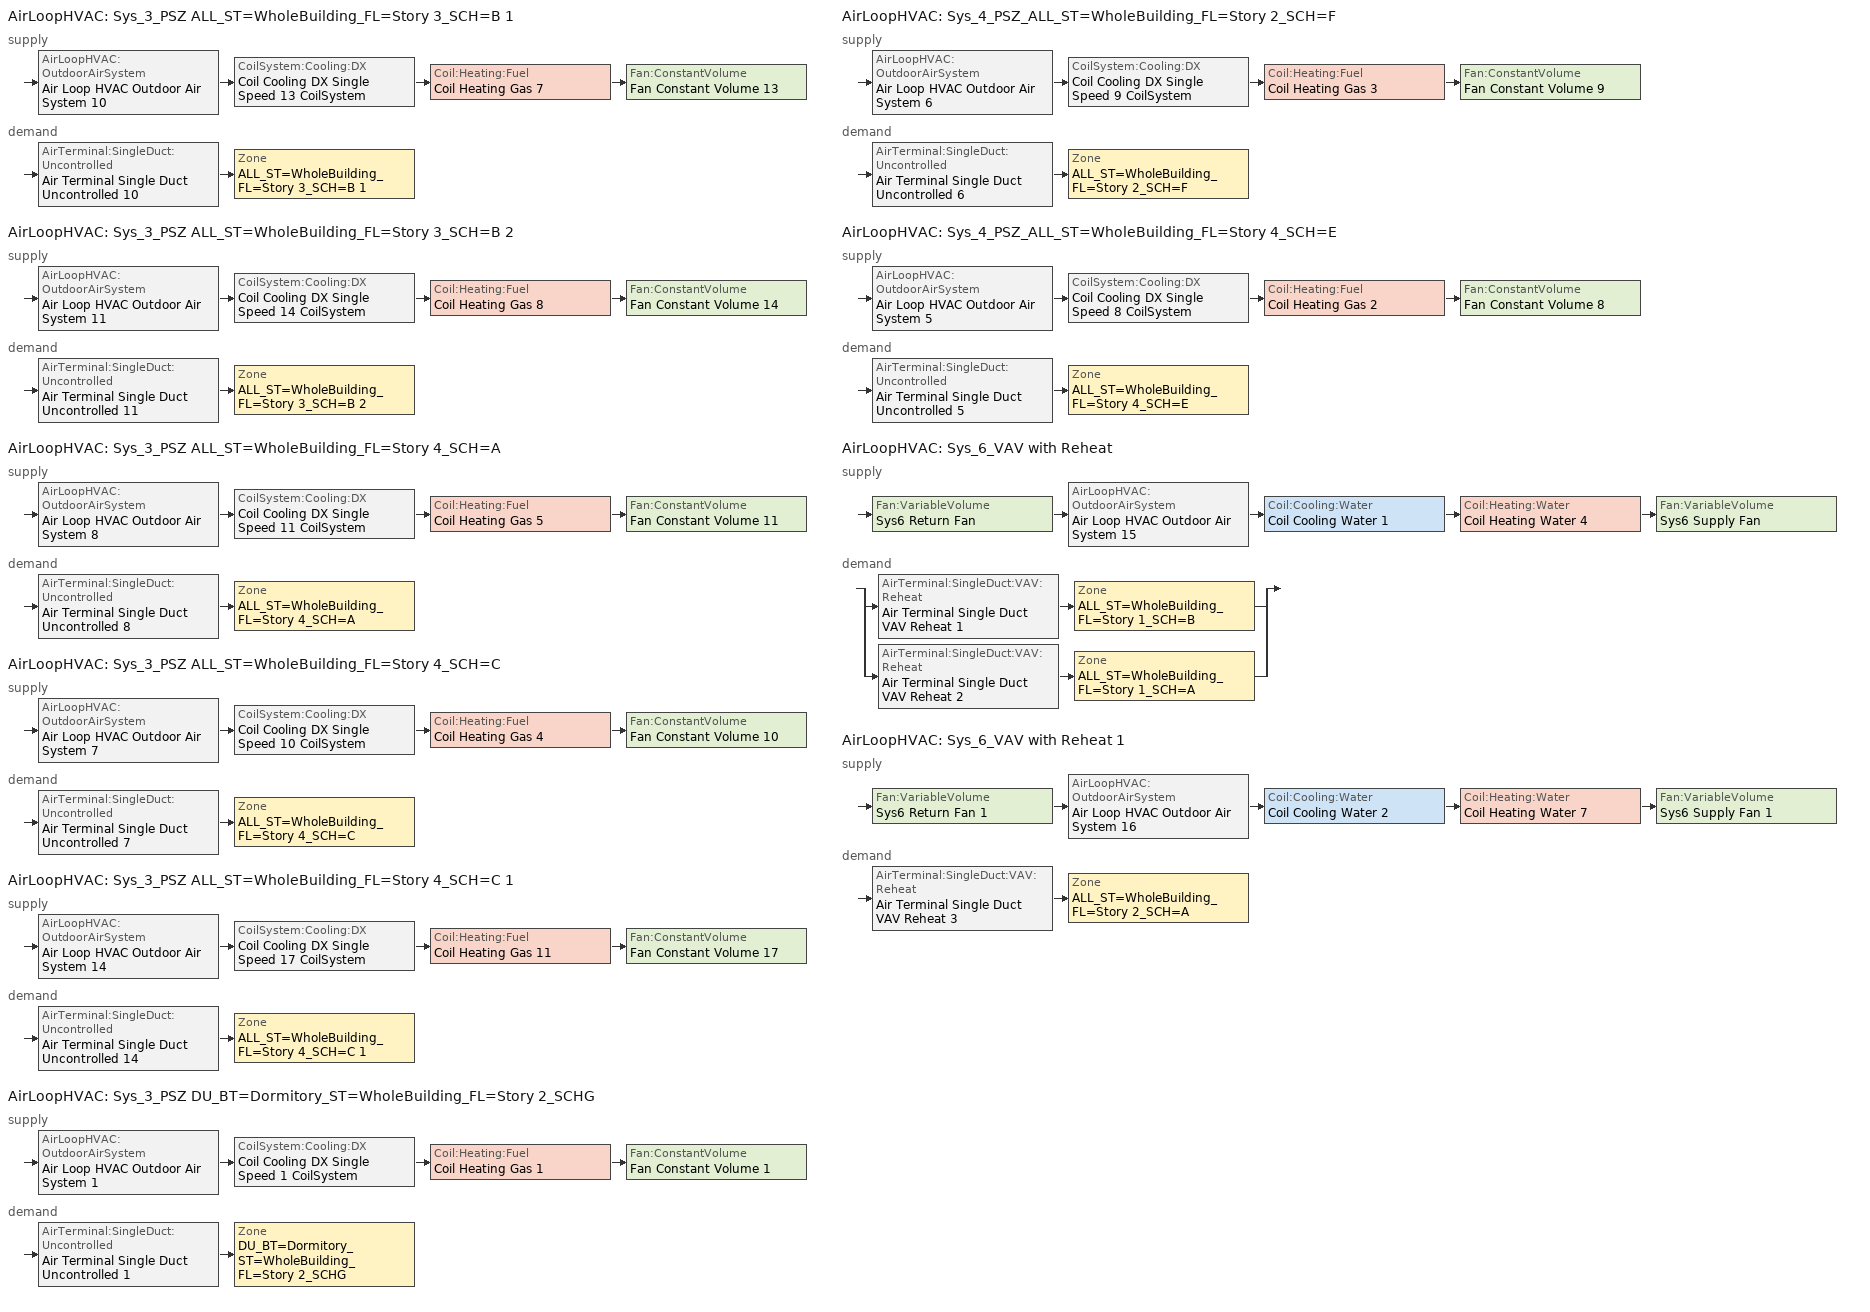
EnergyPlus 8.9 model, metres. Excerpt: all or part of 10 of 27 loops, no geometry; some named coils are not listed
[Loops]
AirLoopHVAC 'Sys_3_PSZ ALL_ST=WholeBuilding_FL=Story 3_SCH=B 1'
 supply: AirLoopHVAC:OutdoorAirSystem 'Air Loop HVAC Outdoor Air System 10' > CoilSystem:Cooling:DX 'Coil Cooling DX Single Speed 13 CoilSystem' > Coil:Heating:Fuel 'Coil Heating Gas 7' > Fan:ConstantVolume 'Fan Constant Volume 13'
 demand: AirTerminal:SingleDuct:Uncontrolled 'Air Terminal Single Duct Uncontrolled 10' > Zone 'ALL_ST=WholeBuilding_FL=Story 3_SCH=B 1'
AirLoopHVAC 'Sys_3_PSZ ALL_ST=WholeBuilding_FL=Story 3_SCH=B 2'
 supply: AirLoopHVAC:OutdoorAirSystem 'Air Loop HVAC Outdoor Air System 11' > CoilSystem:Cooling:DX 'Coil Cooling DX Single Speed 14 CoilSystem' > Coil:Heating:Fuel 'Coil Heating Gas 8' > Fan:ConstantVolume 'Fan Constant Volume 14'
 demand: AirTerminal:SingleDuct:Uncontrolled 'Air Terminal Single Duct Uncontrolled 11' > Zone 'ALL_ST=WholeBuilding_FL=Story 3_SCH=B 2'
AirLoopHVAC 'Sys_3_PSZ ALL_ST=WholeBuilding_FL=Story 4_SCH=A'
 supply: AirLoopHVAC:OutdoorAirSystem 'Air Loop HVAC Outdoor Air System 8' > CoilSystem:Cooling:DX 'Coil Cooling DX Single Speed 11 CoilSystem' > Coil:Heating:Fuel 'Coil Heating Gas 5' > Fan:ConstantVolume 'Fan Constant Volume 11'
 demand: AirTerminal:SingleDuct:Uncontrolled 'Air Terminal Single Duct Uncontrolled 8' > Zone 'ALL_ST=WholeBuilding_FL=Story 4_SCH=A'
AirLoopHVAC 'Sys_3_PSZ ALL_ST=WholeBuilding_FL=Story 4_SCH=C'
 supply: AirLoopHVAC:OutdoorAirSystem 'Air Loop HVAC Outdoor Air System 7' > CoilSystem:Cooling:DX 'Coil Cooling DX Single Speed 10 CoilSystem' > Coil:Heating:Fuel 'Coil Heating Gas 4' > Fan:ConstantVolume 'Fan Constant Volume 10'
 demand: AirTerminal:SingleDuct:Uncontrolled 'Air Terminal Single Duct Uncontrolled 7' > Zone 'ALL_ST=WholeBuilding_FL=Story 4_SCH=C'
AirLoopHVAC 'Sys_3_PSZ ALL_ST=WholeBuilding_FL=Story 4_SCH=C 1'
 supply: AirLoopHVAC:OutdoorAirSystem 'Air Loop HVAC Outdoor Air System 14' > CoilSystem:Cooling:DX 'Coil Cooling DX Single Speed 17 CoilSystem' > Coil:Heating:Fuel 'Coil Heating Gas 11' > Fan:ConstantVolume 'Fan Constant Volume 17'
 demand: AirTerminal:SingleDuct:Uncontrolled 'Air Terminal Single Duct Uncontrolled 14' > Zone 'ALL_ST=WholeBuilding_FL=Story 4_SCH=C 1'
AirLoopHVAC 'Sys_3_PSZ DU_BT=Dormitory_ST=WholeBuilding_FL=Story 2_SCHG'
 supply: AirLoopHVAC:OutdoorAirSystem 'Air Loop HVAC Outdoor Air System 1' > CoilSystem:Cooling:DX 'Coil Cooling DX Single Speed 1 CoilSystem' > Coil:Heating:Fuel 'Coil Heating Gas 1' > Fan:ConstantVolume 'Fan Constant Volume 1'
 demand: AirTerminal:SingleDuct:Uncontrolled 'Air Terminal Single Duct Uncontrolled 1' > Zone 'DU_BT=Dormitory_ST=WholeBuilding_FL=Story 2_SCHG'
AirLoopHVAC 'Sys_4_PSZ_ALL_ST=WholeBuilding_FL=Story 2_SCH=F'
 supply: AirLoopHVAC:OutdoorAirSystem 'Air Loop HVAC Outdoor Air System 6' > CoilSystem:Cooling:DX 'Coil Cooling DX Single Speed 9 CoilSystem' > Coil:Heating:Fuel 'Coil Heating Gas 3' > Fan:ConstantVolume 'Fan Constant Volume 9'
 demand: AirTerminal:SingleDuct:Uncontrolled 'Air Terminal Single Duct Uncontrolled 6' > Zone 'ALL_ST=WholeBuilding_FL=Story 2_SCH=F'
AirLoopHVAC 'Sys_4_PSZ_ALL_ST=WholeBuilding_FL=Story 4_SCH=E'
 supply: AirLoopHVAC:OutdoorAirSystem 'Air Loop HVAC Outdoor Air System 5' > CoilSystem:Cooling:DX 'Coil Cooling DX Single Speed 8 CoilSystem' > Coil:Heating:Fuel 'Coil Heating Gas 2' > Fan:ConstantVolume 'Fan Constant Volume 8'
 demand: AirTerminal:SingleDuct:Uncontrolled 'Air Terminal Single Duct Uncontrolled 5' > Zone 'ALL_ST=WholeBuilding_FL=Story 4_SCH=E'
AirLoopHVAC 'Sys_6_VAV with Reheat'
 supply: Fan:VariableVolume 'Sys6 Return Fan' > AirLoopHVAC:OutdoorAirSystem 'Air Loop HVAC Outdoor Air System 15' > Coil:Cooling:Water 'Coil Cooling Water 1' > Coil:Heating:Water 'Coil Heating Water 4' > Fan:VariableVolume 'Sys6 Supply Fan'
 demand: split
  | AirTerminal:SingleDuct:VAV:Reheat 'Air Terminal Single Duct VAV Reheat 1' > Zone 'ALL_ST=WholeBuilding_FL=Story 1_SCH=B'
  | AirTerminal:SingleDuct:VAV:Reheat 'Air Terminal Single Duct VAV Reheat 2' > Zone 'ALL_ST=WholeBuilding_FL=Story 1_SCH=A'
AirLoopHVAC 'Sys_6_VAV with Reheat 1'
 supply: Fan:VariableVolume 'Sys6 Return Fan 1' > AirLoopHVAC:OutdoorAirSystem 'Air Loop HVAC Outdoor Air System 16' > Coil:Cooling:Water 'Coil Cooling Water 2' > Coil:Heating:Water 'Coil Heating Water 7' > Fan:VariableVolume 'Sys6 Supply Fan 1'
 demand: AirTerminal:SingleDuct:VAV:Reheat 'Air Terminal Single Duct VAV Reheat 3' > Zone 'ALL_ST=WholeBuilding_FL=Story 2_SCH=A'
[ZoneControl:Thermostat] Control Object Type 1=ThermostatSetpoint:DualSetpoint
Name | Zone or ZoneList | Control Type Schedule | Control Name 1
ALL_ST=WholeBuilding_FL=Story 1_SCH=A Thermostat | ALL_ST=WholeBuilding_FL=Story 1_SCH=A | ALL_ST=WholeBuilding_FL=Story 1_SCH=A Thermostat Schedule | Health-care clinic WholeBuilding Thermostat 3
ALL_ST=WholeBuilding_FL=Story 1_SCH=B Thermostat | ALL_ST=WholeBuilding_FL=Story 1_SCH=B | ALL_ST=WholeBuilding_FL=Story 1_SCH=B Thermostat Schedule | Exercise centre WholeBuilding Thermostat 3
ALL_ST=WholeBuilding_FL=Story 2_SCH=A Thermostat | ALL_ST=WholeBuilding_FL=Story 2_SCH=A | ALL_ST=WholeBuilding_FL=Story 2_SCH=A Thermostat Schedule | Office WholeBuilding Thermostat 3
ALL_ST=WholeBuilding_FL=Story 2_SCH=F Thermostat | ALL_ST=WholeBuilding_FL=Story 2_SCH=F | ALL_ST=WholeBuilding_FL=Story 2_SCH=F Thermostat Schedule | Fire station WholeBuilding Thermostat 3
ALL_ST=WholeBuilding_FL=Story 3_SCH=B 1 Thermostat | ALL_ST=WholeBuilding_FL=Story 3_SCH=B 1 | ALL_ST=WholeBuilding_FL=Story 3_SCH=B 1 Thermostat Schedule | Dining - cafeteria WholeBuilding Thermostat 3
ALL_ST=WholeBuilding_FL=Story 3_SCH=B 2 Thermostat | ALL_ST=WholeBuilding_FL=Story 3_SCH=B 2 | ALL_ST=WholeBuilding_FL=Story 3_SCH=B 2 Thermostat Schedule | Dining - family WholeBuilding Thermostat 3
ALL_ST=WholeBuilding_FL=Story 4_SCH=A Thermostat | ALL_ST=WholeBuilding_FL=Story 4_SCH=A | ALL_ST=WholeBuilding_FL=Story 4_SCH=A Thermostat Schedule | Courthouse WholeBuilding Thermostat 3
ALL_ST=WholeBuilding_FL=Story 4_SCH=C Thermostat | ALL_ST=WholeBuilding_FL=Story 4_SCH=C | ALL_ST=WholeBuilding_FL=Story 4_SCH=C Thermostat Schedule | Convention centre WholeBuilding Thermostat 3
ALL_ST=WholeBuilding_FL=Story 4_SCH=C 1 Thermostat | ALL_ST=WholeBuilding_FL=Story 4_SCH=C 1 | ALL_ST=WholeBuilding_FL=Story 4_SCH=C 1 Thermostat Schedule | Motion picture theatre WholeBuilding Thermostat 3
ALL_ST=WholeBuilding_FL=Story 4_SCH=E Thermostat | ALL_ST=WholeBuilding_FL=Story 4_SCH=E | ALL_ST=WholeBuilding_FL=Story 4_SCH=E Thermostat Schedule | Automotive facility WholeBuilding Thermostat 3
DU_BT=Dormitory_ST=WholeBuilding_FL=Story 2_SCHG Thermostat | DU_BT=Dormitory_ST=WholeBuilding_FL=Story 2_SCHG | DU_BT=Dormitory_ST=WholeBuilding_FL=Story 2_SCHG Thermostat Schedule | Dormitory WholeBuilding Thermostat 3
[ThermostatSetpoint:DualSetpoint]
Name | Heating Setpoint Temperature Schedule | Cooling Setpoint Temperature Schedule
Health-care clinic WholeBuilding Thermostat 3; Office WholeBuilding Thermostat 3; Courthouse WholeBuilding Thermostat 3 | NECB-A-Thermostat Setpoint-Heating | NECB-A-Thermostat Setpoint-Cooling
Exercise centre WholeBuilding Thermostat 3; Dining - cafeteria WholeBuilding Thermostat 3; Dining - family WholeBuilding Thermostat 3 | NECB-B-Thermostat Setpoint-Heating | NECB-B-Thermostat Setpoint-Cooling
Fire station WholeBuilding Thermostat 3 | NECB-F-Thermostat Setpoint-Heating | NECB-F-Thermostat Setpoint-Cooling
Convention centre WholeBuilding Thermostat 3; Motion picture theatre WholeBuilding Thermostat 3 | NECB-C-Thermostat Setpoint-Heating | NECB-C-Thermostat Setpoint-Cooling
Automotive facility WholeBuilding Thermostat 3 | NECB-E-Thermostat Setpoint-Heating | NECB-E-Thermostat Setpoint-Cooling
Dormitory WholeBuilding Thermostat 3 | NECB-G-Thermostat Setpoint-Heating | NECB-G-Thermostat Setpoint-Cooling
[AirTerminal:SingleDuct:VAV:Reheat] Availability Schedule=Always On Discrete; Maximum Air Flow Rate {m3/s}=Autosize; Zone Minimum Air Flow Input Method=Constant; Constant Minimum Air Flow Fraction=0.3; Maximum Hot Water or Steam Flow Rate {m3/s}=Autosize; Minimum Hot Water or Steam Flow Rate {m3/s}=0; Convergence Tolerance=0.001; Damper Heating Action=Normal; Maximum Flow per Zone Floor Area During Reheat {m3/s-m2}=Autocalculate; Maximum Flow Fraction During Reheat=Autocalculate; Maximum Reheat Air Temperature {C}=43
Name | Fixed Minimum Air Flow Rate {m3/s} | Reheat Coil
Air Terminal Single Duct VAV Reheat 2 | 3.75 | Coil Heating Water 6
Air Terminal Single Duct VAV Reheat 1 | 3.75 | Coil Heating Water 5
Air Terminal Single Duct VAV Reheat 3 | 5 | Coil Heating Water 8
[Coil:Heating:Water] Availability Schedule=Always On Discrete; U-Factor Times Area Value {W/K}=Autosize; Maximum Water Flow Rate {m3/s}=Autosize; Performance Input Method=UFactorTimesAreaAndDesignWaterFlowRate; Rated Capacity {W}=Autosize; Rated Inlet Water Temperature {C}=82.2; Rated Inlet Air Temperature {C}=16.6; Rated Outlet Water Temperature {C}=71.1; Rated Outlet Air Temperature {C}=32.2; Rated Ratio for Air and Water Convection=0.5
Coil Heating Water 4; Coil Heating Water 7
[Zone equipment]
ALL_ST=WholeBuilding_FL=Story 1_SCH=A: Air Terminal Single Duct VAV Reheat 2, Zone HVAC Baseboard Convective Water 16
ALL_ST=WholeBuilding_FL=Story 1_SCH=B: Air Terminal Single Duct VAV Reheat 1, Zone HVAC Baseboard Convective Water 15
ALL_ST=WholeBuilding_FL=Story 2_SCH=A: Air Terminal Single Duct VAV Reheat 3, Zone HVAC Baseboard Convective Water 17
ALL_ST=WholeBuilding_FL=Story 2_SCH=F: Air Terminal Single Duct Uncontrolled 6, Zone HVAC Baseboard Convective Water 6
ALL_ST=WholeBuilding_FL=Story 3_SCH=B 1: Air Terminal Single Duct Uncontrolled 10, Zone HVAC Baseboard Convective Water 10
ALL_ST=WholeBuilding_FL=Story 3_SCH=B 2: Air Terminal Single Duct Uncontrolled 11, Zone HVAC Baseboard Convective Water 11
ALL_ST=WholeBuilding_FL=Story 4_SCH=A: Air Terminal Single Duct Uncontrolled 8, Zone HVAC Baseboard Convective Water 8
ALL_ST=WholeBuilding_FL=Story 4_SCH=C: Air Terminal Single Duct Uncontrolled 7, Zone HVAC Baseboard Convective Water 7
ALL_ST=WholeBuilding_FL=Story 4_SCH=C 1: Air Terminal Single Duct Uncontrolled 14, Zone HVAC Baseboard Convective Water 14
ALL_ST=WholeBuilding_FL=Story 4_SCH=E: Air Terminal Single Duct Uncontrolled 5, Zone HVAC Baseboard Convective Water 5
DU_BT=Dormitory_ST=WholeBuilding_FL=Story 2_SCHG: Air Terminal Single Duct Uncontrolled 1, Zone HVAC Baseboard Convective Water 1
[Sizing:Zone] Zone Cooling Design Supply Air Temperature Input Method=SupplyAirTemperature; Zone Cooling Design Supply Air Temperature {C}=13; Zone Cooling Design Supply Air Temperature Difference {deltaC}=11.11; Zone Heating Design Supply Air Temperature Input Method=SupplyAirTemperature; Zone Heating Design Supply Air Temperature {C}=43; Zone Heating Design Supply Air Temperature Difference {deltaC}=11.11; Zone Cooling Design Supply Air Humidity Ratio {kgWater/kgDryAir}=0.0085; Zone Heating Design Supply Air Humidity Ratio {kgWater/kgDryAir}=0.008; Zone Heating Sizing Factor=1.3; Zone Cooling Sizing Factor=1.1; Cooling Design Air Flow Method=DesignDay; Cooling Design Air Flow Rate {m3/s}=0; Cooling Minimum Air Flow per Zone Floor Area {m3/s-m2}=0.000762; Cooling Minimum Air Flow {m3/s}=0; Cooling Minimum Air Flow Fraction=0; Heating Design Air Flow Method=DesignDay; Heating Design Air Flow Rate {m3/s}=0; Heating Maximum Air Flow per Zone Floor Area {m3/s-m2}=0.002032; Heating Maximum Air Flow {m3/s}=0.141576; Heating Maximum Air Flow Fraction=0.3; Account for Dedicated Outdoor Air System=No
Name | Design Specification Outdoor Air Object | Design Specification Zone Air Distribution Object
ALL_ST=WholeBuilding_FL=Story 1_SCH=A | Health-care clinic WholeBuilding Ventilation | ALL_ST=WholeBuilding_FL=Story 1_SCH=A Design Spec Zone Air Dist
ALL_ST=WholeBuilding_FL=Story 1_SCH=B | Exercise centre WholeBuilding Ventilation | ALL_ST=WholeBuilding_FL=Story 1_SCH=B Design Spec Zone Air Dist
ALL_ST=WholeBuilding_FL=Story 2_SCH=A | Office WholeBuilding Ventilation | ALL_ST=WholeBuilding_FL=Story 2_SCH=A Design Spec Zone Air Dist
ALL_ST=WholeBuilding_FL=Story 2_SCH=F | Fire station WholeBuilding Ventilation | ALL_ST=WholeBuilding_FL=Story 2_SCH=F Design Spec Zone Air Dist
ALL_ST=WholeBuilding_FL=Story 3_SCH=B 1 | Dining - cafeteria WholeBuilding Ventilation | ALL_ST=WholeBuilding_FL=Story 3_SCH=B 1 Design Spec Zone Air Dist
ALL_ST=WholeBuilding_FL=Story 3_SCH=B 2 | Dining - family WholeBuilding Ventilation | ALL_ST=WholeBuilding_FL=Story 3_SCH=B 2 Design Spec Zone Air Dist
ALL_ST=WholeBuilding_FL=Story 4_SCH=A | Courthouse WholeBuilding Ventilation | ALL_ST=WholeBuilding_FL=Story 4_SCH=A Design Spec Zone Air Dist
ALL_ST=WholeBuilding_FL=Story 4_SCH=C | Convention centre WholeBuilding Ventilation | ALL_ST=WholeBuilding_FL=Story 4_SCH=C Design Spec Zone Air Dist
ALL_ST=WholeBuilding_FL=Story 4_SCH=C 1 | Motion picture theatre WholeBuilding Ventilation | ALL_ST=WholeBuilding_FL=Story 4_SCH=C 1 Design Spec Zone Air Dist
ALL_ST=WholeBuilding_FL=Story 4_SCH=E | Automotive facility WholeBuilding Ventilation | ALL_ST=WholeBuilding_FL=Story 4_SCH=E Design Spec Zone Air Dist
DU_BT=Dormitory_ST=WholeBuilding_FL=Story 2_SCHG | Dormitory WholeBuilding Ventilation | DU_BT=Dormitory_ST=WholeBuilding_FL=Story 2_SCHG Design Spec Zone Air Dist
[DesignSpecification:ZoneAirDistribution] Zone Air Distribution Effectiveness in Cooling Mode=1; Zone Air Distribution Effectiveness in Heating Mode=1
ALL_ST=WholeBuilding_FL=Story 1_SCH=A Design Spec Zone Air Dist; ALL_ST=WholeBuilding_FL=Story 1_SCH=B Design Spec Zone Air Dist; ALL_ST=WholeBuilding_FL=Story 2_SCH=A Design Spec Zone Air Dist; ALL_ST=WholeBuilding_FL=Story 2_SCH=F Design Spec Zone Air Dist; ALL_ST=WholeBuilding_FL=Story 3_SCH=B 1 Design Spec Zone Air Dist; ALL_ST=WholeBuilding_FL=Story 3_SCH=B 2 Design Spec Zone Air Dist; ALL_ST=WholeBuilding_FL=Story 4_SCH=A Design Spec Zone Air Dist; ALL_ST=WholeBuilding_FL=Story 4_SCH=C Design Spec Zone Air Dist; ALL_ST=WholeBuilding_FL=Story 4_SCH=C 1 Design Spec Zone Air Dist; ALL_ST=WholeBuilding_FL=Story 4_SCH=E Design Spec Zone Air Dist; DU_BT=Dormitory_ST=WholeBuilding_FL=Story 2_SCHG Design Spec Zone Air Dist
[Controller:MechanicalVentilation] Availability Schedule=Always On Discrete; Demand Controlled Ventilation=No; System Outdoor Air Method=ZoneSum
Name | Zone Name 1 | Design Specification Outdoor Air Object Name 1 | Design Specification Zone Air Distribution Object Name 1 | Zone Name 2 | Design Specification Outdoor Air Object Name 2 | Design Specification Zone Air Distribution Object Name 2
Controller Mechanical Ventilation 15 | ALL_ST=WholeBuilding_FL=Story 1_SCH=A | Health-care clinic WholeBuilding Ventilation | ALL_ST=WholeBuilding_FL=Story 1_SCH=A Design Spec Zone Air Dist | ALL_ST=WholeBuilding_FL=Story 1_SCH=B | Exercise centre WholeBuilding Ventilation | ALL_ST=WholeBuilding_FL=Story 1_SCH=B Design Spec Zone Air Dist
Controller Mechanical Ventilation 16 | ALL_ST=WholeBuilding_FL=Story 2_SCH=A | Office WholeBuilding Ventilation | ALL_ST=WholeBuilding_FL=Story 2_SCH=A Design Spec Zone Air Dist
Controller Mechanical Ventilation 6 | ALL_ST=WholeBuilding_FL=Story 2_SCH=F | Fire station WholeBuilding Ventilation | ALL_ST=WholeBuilding_FL=Story 2_SCH=F Design Spec Zone Air Dist
Controller Mechanical Ventilation 10 | ALL_ST=WholeBuilding_FL=Story 3_SCH=B 1 | Dining - cafeteria WholeBuilding Ventilation | ALL_ST=WholeBuilding_FL=Story 3_SCH=B 1 Design Spec Zone Air Dist
Controller Mechanical Ventilation 11 | ALL_ST=WholeBuilding_FL=Story 3_SCH=B 2 | Dining - family WholeBuilding Ventilation | ALL_ST=WholeBuilding_FL=Story 3_SCH=B 2 Design Spec Zone Air Dist
Controller Mechanical Ventilation 8 | ALL_ST=WholeBuilding_FL=Story 4_SCH=A | Courthouse WholeBuilding Ventilation | ALL_ST=WholeBuilding_FL=Story 4_SCH=A Design Spec Zone Air Dist
Controller Mechanical Ventilation 7 | ALL_ST=WholeBuilding_FL=Story 4_SCH=C | Convention centre WholeBuilding Ventilation | ALL_ST=WholeBuilding_FL=Story 4_SCH=C Design Spec Zone Air Dist
Controller Mechanical Ventilation 14 | ALL_ST=WholeBuilding_FL=Story 4_SCH=C 1 | Motion picture theatre WholeBuilding Ventilation | ALL_ST=WholeBuilding_FL=Story 4_SCH=C 1 Design Spec Zone Air Dist
Controller Mechanical Ventilation 5 | ALL_ST=WholeBuilding_FL=Story 4_SCH=E | Automotive facility WholeBuilding Ventilation | ALL_ST=WholeBuilding_FL=Story 4_SCH=E Design Spec Zone Air Dist
Controller Mechanical Ventilation 1 | DU_BT=Dormitory_ST=WholeBuilding_FL=Story 2_SCHG | Dormitory WholeBuilding Ventilation | DU_BT=Dormitory_ST=WholeBuilding_FL=Story 2_SCHG Design Spec Zone Air Dist
[DesignSpecification:OutdoorAir] Outdoor Air Method=Sum; Outdoor Air Flow per Person {m3/s-person}=0; Outdoor Air Flow per Zone {m3/s}=0; Outdoor Air Flow Air Changes per Hour {1/hr}=0
Name | Outdoor Air Flow per Zone Floor Area {m3/s-m2}
Health-care clinic WholeBuilding Ventilation | 0.002286
Exercise centre WholeBuilding Ventilation | 0.00124968
Office WholeBuilding Ventilation | 0.00040132
Fire station WholeBuilding Ventilation | 0.00075184
Dining - cafeteria WholeBuilding Ventilation; Dining - family WholeBuilding Ventilation | 0.00127
Courthouse WholeBuilding Ventilation | 0.00046228
Convention centre WholeBuilding Ventilation | 0.00074676
Motion picture theatre WholeBuilding Ventilation | 0.00059944
Automotive facility WholeBuilding Ventilation | 0.00114808
Dormitory WholeBuilding Ventilation | 0.000381
[AirTerminal:SingleDuct:Uncontrolled] Availability Schedule=Always On Discrete; Maximum Air Flow Rate {m3/s}=AutoSize
Air Terminal Single Duct Uncontrolled 6; Air Terminal Single Duct Uncontrolled 10; Air Terminal Single Duct Uncontrolled 11; Air Terminal Single Duct Uncontrolled 8; Air Terminal Single Duct Uncontrolled 7; Air Terminal Single Duct Uncontrolled 14; Air Terminal Single Duct Uncontrolled 5; Air Terminal Single Duct Uncontrolled 1
[Fan:ConstantVolume] Availability Schedule=Always On Discrete; Fan Total Efficiency=0.7; Pressure Rise {Pa}=250; Maximum Flow Rate {m3/s}=AutoSize; Motor Efficiency=0.9; Motor In Airstream Fraction=1
Fan Constant Volume 13; Fan Constant Volume 14; Fan Constant Volume 11; Fan Constant Volume 10; Fan Constant Volume 17; Fan Constant Volume 1; Fan Constant Volume 9; Fan Constant Volume 8
[Coil:Cooling:Water] Availability Schedule=Always On Discrete; Design Water Flow Rate {m3/s}=Autosize; Design Air Flow Rate {m3/s}=Autosize; Design Inlet Water Temperature {C}=Autosize; Design Inlet Air Temperature {C}=Autosize; Design Outlet Air Temperature {C}=Autosize; Design Inlet Air Humidity Ratio {kgWater/kgDryAir}=Autosize; Design Outlet Air Humidity Ratio {kgWater/kgDryAir}=Autosize; Type of Analysis=SimpleAnalysis; Heat Exchanger Configuration=CrossFlow
Coil Cooling Water 1; Coil Cooling Water 2
[Coil:Cooling:DX:SingleSpeed] Availability Schedule=Always On Discrete; Gross Rated Total Cooling Capacity {W}=Autosize; Gross Rated Sensible Heat Ratio=Autosize; Gross Rated Cooling COP {W/W}=3; Rated Air Flow Rate {m3/s}=Autosize; Rated Evaporator Fan Power Per Volume Flow Rate {W/(m3/s)}=773.3; Condenser Type=AirCooled; Evaporative Condenser Effectiveness=0; Evaporative Condenser Air Flow Rate {m3/s}=Autosize; Evaporative Condenser Pump Rated Power Consumption {W}=Autosize; Crankcase Heater Capacity {W}=0; Maximum Outdoor Dry-Bulb Temperature for Crankcase Heater Operation {C}=0; Basin Heater Capacity {W/K}=0; Basin Heater Setpoint Temperature {C}=10
Name | Total Cooling Capacity Function of Temperature Curve | Total Cooling Capacity Function of Flow Fraction Curve | Energy Input Ratio Function of Temperature Curve | Energy Input Ratio Function of Flow Fraction Curve | Part Load Fraction Correlation Curve
Coil Cooling DX Single Speed 13 | Curve Biquadratic 25 | Curve Quadratic 29 | Curve Biquadratic 26 | Curve Quadratic 30 | Curve Quadratic 31
Coil Cooling DX Single Speed 14 | Curve Biquadratic 27 | Curve Quadratic 32 | Curve Biquadratic 28 | Curve Quadratic 33 | Curve Quadratic 34
Coil Cooling DX Single Speed 11 | Curve Biquadratic 21 | Curve Quadratic 23 | Curve Biquadratic 22 | Curve Quadratic 24 | Curve Quadratic 25
Coil Cooling DX Single Speed 10 | Curve Biquadratic 19 | Curve Quadratic 20 | Curve Biquadratic 20 | Curve Quadratic 21 | Curve Quadratic 22
Coil Cooling DX Single Speed 17 | Curve Biquadratic 33 | Curve Quadratic 41 | Curve Biquadratic 34 | Curve Quadratic 42 | Curve Quadratic 43
Coil Cooling DX Single Speed 1 | Curve Biquadratic 1 | Curve Quadratic 1 | Curve Biquadratic 2 | Curve Quadratic 2 | Curve Quadratic 3
Coil Cooling DX Single Speed 9 | Curve Biquadratic 17 | Curve Quadratic 18 | Curve Biquadratic 18 | Curve Quadratic 19 | Curve Cubic 8
Coil Cooling DX Single Speed 8 | Curve Biquadratic 15 | Curve Quadratic 16 | Curve Biquadratic 16 | Curve Quadratic 17 | Curve Cubic 7
[AirLoopHVAC] Design Supply Air Flow Rate {m3/s}=AutoSize
Sys_3_PSZ ALL_ST=WholeBuilding_FL=Story 3_SCH=B 1; Sys_3_PSZ ALL_ST=WholeBuilding_FL=Story 3_SCH=B 2; Sys_3_PSZ ALL_ST=WholeBuilding_FL=Story 4_SCH=A; Sys_3_PSZ ALL_ST=WholeBuilding_FL=Story 4_SCH=C; Sys_3_PSZ ALL_ST=WholeBuilding_FL=Story 4_SCH=C 1; Sys_3_PSZ DU_BT=Dormitory_ST=WholeBuilding_FL=Story 2_SCHG; Sys_4_PSZ_ALL_ST=WholeBuilding_FL=Story 2_SCH=F; Sys_4_PSZ_ALL_ST=WholeBuilding_FL=Story 4_SCH=E; Sys_6_VAV with Reheat; Sys_6_VAV with Reheat 1
[Sizing:System] Type of Load to Size On=Sensible; Design Outdoor Air Flow Rate {m3/s}=Autosize; Preheat Design Temperature {C}=7; Preheat Design Humidity Ratio {kgWater/kgDryAir}=0.008; Precool Design Humidity Ratio {kgWater/kgDryAir}=0.008; Central Cooling Design Supply Air Temperature {C}=13; Type of Zone Sum to Use=NonCoincident; 100% Outdoor Air in Cooling=No; 100% Outdoor Air in Heating=No; Central Cooling Design Supply Air Humidity Ratio {kgWater/kgDryAir}=0.0085; Central Heating Design Supply Air Humidity Ratio {kgWater/kgDryAir}=0.008; Cooling Supply Air Flow Rate Method=DesignDay; Cooling Supply Air Flow Rate {m3/s}=0; Cooling Supply Air Flow Rate Per Floor Area {m3/s-m2}=0.00996765; Cooling Fraction of Autosized Cooling Supply Air Flow Rate=1; Cooling Supply Air Flow Rate Per Unit Cooling Capacity {m3/s-W}=3.94755e-05; Heating Supply Air Flow Rate Method=DesignDay; Heating Supply Air Flow Rate {m3/s}=0; Heating Supply Air Flow Rate Per Floor Area {m3/s-m2}=0.00996765; Heating Fraction of Autosized Heating Supply Air Flow Rate=1; Heating Fraction of Autosized Cooling Supply Air Flow Rate=1; Heating Supply Air Flow Rate Per Unit Heating Capacity {m3/s-W}=3.15882e-05; System Outdoor Air Method=ZoneSum; Zone Maximum Outdoor Air Fraction=1; Cooling Design Capacity Method=CoolingDesignCapacity; Cooling Design Capacity {W}=Autosize; Cooling Design Capacity Per Floor Area {W/m2}=234.7; Fraction of Autosized Cooling Design Capacity=1; Heating Design Capacity Method=HeatingDesignCapacity; Heating Design Capacity {W}=Autosize; Heating Design Capacity Per Floor Area {W/m2}=157; Fraction of Autosized Heating Design Capacity=1; Central Cooling Capacity Control Method=OnOff
Name | Central Heating Maximum System Air Flow Ratio | Precool Design Temperature {C} | Central Heating Design Supply Air Temperature {C}
Sys_3_PSZ ALL_ST=WholeBuilding_FL=Story 3_SCH=B 1; Sys_3_PSZ ALL_ST=WholeBuilding_FL=Story 3_SCH=B 2; Sys_3_PSZ ALL_ST=WholeBuilding_FL=Story 4_SCH=A; Sys_3_PSZ ALL_ST=WholeBuilding_FL=Story 4_SCH=C; Sys_3_PSZ ALL_ST=WholeBuilding_FL=Story 4_SCH=C 1; Sys_3_PSZ DU_BT=Dormitory_ST=WholeBuilding_FL=Story 2_SCHG; Sys_4_PSZ_ALL_ST=WholeBuilding_FL=Story 2_SCH=F; Sys_4_PSZ_ALL_ST=WholeBuilding_FL=Story 4_SCH=E | 1 | 13 | 43
Sys_6_VAV with Reheat; Sys_6_VAV with Reheat 1 | 0.3 | 12.8 | 13.1
[Controller:WaterCoil] Control Variable=Temperature; Actuator Variable=Flow; Controller Convergence Tolerance {deltaC}=Autosize; Maximum Actuated Flow {m3/s}=Autosize; Minimum Actuated Flow {m3/s}=0
Name | Action
Controller Water Coil 5; Controller Water Coil 9 | Reverse
Controller Water Coil 4; Controller Water Coil 8 | Normal
[Controller:OutdoorAir] Minimum Outdoor Air Flow Rate {m3/s}=Autosize; Maximum Outdoor Air Flow Rate {m3/s}=Autosize; Economizer Control Type=NoEconomizer; Economizer Control Action Type=ModulateFlow; Economizer Maximum Limit Dry-Bulb Temperature {C}=28; Economizer Maximum Limit Enthalpy {J/kg}=64000; Economizer Minimum Limit Dry-Bulb Temperature {C}=-100; Lockout Type=NoLockout; Minimum Limit Type=FixedMinimum; High Humidity Control=No; Control High Indoor Humidity Based on Outdoor Humidity Ratio=Yes; Heat Recovery Bypass Control Type=BypassWhenWithinEconomizerLimits
Name | Mechanical Ventilation Controller
Controller Outdoor Air 10 | Controller Mechanical Ventilation 10
Controller Outdoor Air 11 | Controller Mechanical Ventilation 11
Controller Outdoor Air 8 | Controller Mechanical Ventilation 8
Controller Outdoor Air 7 | Controller Mechanical Ventilation 7
Controller Outdoor Air 14 | Controller Mechanical Ventilation 14
Controller Outdoor Air 1 | Controller Mechanical Ventilation 1
Controller Outdoor Air 6 | Controller Mechanical Ventilation 6
Controller Outdoor Air 5 | Controller Mechanical Ventilation 5
Controller Outdoor Air 15 | Controller Mechanical Ventilation 15
Controller Outdoor Air 16 | Controller Mechanical Ventilation 16
[SetpointManager:MixedAir] Control Variable=Temperature
Node 171 OS Default SPM; Node 170 OS Default SPM; Node 169 OS Default SPM; Node 184 OS Default SPM; Node 183 OS Default SPM; Node 182 OS Default SPM; Node 145 OS Default SPM; Node 144 OS Default SPM; Node 143 OS Default SPM; Node 132 OS Default SPM; Node 131 OS Default SPM; Node 130 OS Default SPM; Node 223 OS Default SPM; Node 222 OS Default SPM; Node 221 OS Default SPM; Node 35 OS Default SPM; Node 33 OS Default SPM; Node 32 OS Default SPM; Node 119 OS Default SPM; Node 118 OS Default SPM; Node 117 OS Default SPM; Node 106 OS Default SPM; Node 105 OS Default SPM; Node 104 OS Default SPM; Node 267 OS Default SPM; Node 266 OS Default SPM; Node 265 OS Default SPM; Node 264 OS Default SPM; Node 295 OS Default SPM; Node 294 OS Default SPM; Node 293 OS Default SPM; Node 292 OS Default SPM
[CoilSystem:Cooling:DX] Availability Schedule=Always On Discrete
Name | Cooling Coil
Coil Cooling DX Single Speed 13 CoilSystem | Coil Cooling DX Single Speed 13
Coil Cooling DX Single Speed 14 CoilSystem | Coil Cooling DX Single Speed 14
Coil Cooling DX Single Speed 11 CoilSystem | Coil Cooling DX Single Speed 11
Coil Cooling DX Single Speed 10 CoilSystem | Coil Cooling DX Single Speed 10
Coil Cooling DX Single Speed 17 CoilSystem | Coil Cooling DX Single Speed 17
Coil Cooling DX Single Speed 1 CoilSystem | Coil Cooling DX Single Speed 1
Coil Cooling DX Single Speed 9 CoilSystem | Coil Cooling DX Single Speed 9
Coil Cooling DX Single Speed 8 CoilSystem | Coil Cooling DX Single Speed 8
[SetpointManager:Scheduled] Control Variable=Temperature
Name | Schedule
Setpoint Manager Scheduled 6 | Supply Air Temp
Setpoint Manager Scheduled 7 | Supply Air Temp 1
[Coil:Heating:Fuel] Availability Schedule=Always On Discrete; Fuel Type=NaturalGas; Burner Efficiency=0.8; Nominal Capacity {W}=AutoSize; Parasitic Electric Load {W}=0; Parasitic Fuel Load {W}=0
Coil Heating Gas 7; Coil Heating Gas 8; Coil Heating Gas 5; Coil Heating Gas 4; Coil Heating Gas 11; Coil Heating Gas 1; Coil Heating Gas 3; Coil Heating Gas 2
[SetpointManager:SingleZone:Reheat] Control Variable=Temperature; Minimum Supply Air Temperature {C}=13; Maximum Supply Air Temperature {C}=43
Name | Control Zone
Setpoint Manager Single Zone Reheat 7 | ALL_ST=WholeBuilding_FL=Story 3_SCH=B 1
Setpoint Manager Single Zone Reheat 8 | ALL_ST=WholeBuilding_FL=Story 3_SCH=B 2
Setpoint Manager Single Zone Reheat 5 | ALL_ST=WholeBuilding_FL=Story 4_SCH=A
Setpoint Manager Single Zone Reheat 4 | ALL_ST=WholeBuilding_FL=Story 4_SCH=C
Setpoint Manager Single Zone Reheat 11 | ALL_ST=WholeBuilding_FL=Story 4_SCH=C 1
Setpoint Manager Single Zone Reheat 1 | DU_BT=Dormitory_ST=WholeBuilding_FL=Story 2_SCHG
Setpoint Manager Single Zone Reheat 3 | ALL_ST=WholeBuilding_FL=Story 2_SCH=F
Setpoint Manager Single Zone Reheat 2 | ALL_ST=WholeBuilding_FL=Story 4_SCH=E
[Fan:VariableVolume] Availability Schedule=Always On Discrete; Fan Total Efficiency=0.6045; Pressure Rise {Pa}=1017.592; Maximum Flow Rate {m3/s}=AutoSize; Fan Power Minimum Flow Rate Input Method=FixedFlowRate; Fan Power Minimum Flow Fraction=0; Fan Power Minimum Air Flow Rate {m3/s}=0; Motor Efficiency=0.93; Motor In Airstream Fraction=1; Fan Power Coefficient 1=0.0407599; Fan Power Coefficient 2=0.088045; Fan Power Coefficient 3=-0.0729261; Fan Power Coefficient 4=0.94374; Fan Power Coefficient 5=0
Sys6 Return Fan; Sys6 Supply Fan; Sys6 Return Fan 1; Sys6 Supply Fan 1
[Schedule:Compact]
ALL_ST=WholeBuilding_FL=Story 1_SCH=A Thermostat Schedule; ALL_ST=WholeBuilding_FL=Story 1_SCH=B Thermostat Schedule; ALL_ST=WholeBuilding_FL=Story 2_SCH=A Thermostat Schedule; ALL_ST=WholeBuilding_FL=Story 2_SCH=F Thermostat Schedule; ALL_ST=WholeBuilding_FL=Story 3_SCH=B 1 Thermostat Schedule; ALL_ST=WholeBuilding_FL=Story 3_SCH=B 2 Thermostat Schedule; ALL_ST=WholeBuilding_FL=Story 4_SCH=A Thermostat Schedule; ALL_ST=WholeBuilding_FL=Story 4_SCH=C Thermostat Schedule; ALL_ST=WholeBuilding_FL=Story 4_SCH=C 1 Thermostat Schedule; ALL_ST=WholeBuilding_FL=Story 4_SCH=E Thermostat Schedule; DU_BT=Dormitory_ST=WholeBuilding_FL=Story 2_SCHG Thermostat Schedule: Through: 12/31, For: AllDays, Until: 24:00, 4
[Schedule:Day:Interval]
NECB-A-Thermostat Setpoint-Heating Sun|Hol Day; NECB-A-Thermostat Setpoint-Heating Sat Day; NECB-E-Thermostat Setpoint-Heating Sun|Hol Day: No, 24:00, 18
NECB-A-Thermostat Setpoint-Heating Default|Wkdy Day; NECB-A-Thermostat Setpoint-Heating Default: No, 06:00, 18, 07:00, 20, 21:00, 22, 24:00, 18
NECB-A-Thermostat Setpoint-Cooling Sun|Hol Day; NECB-A-Thermostat Setpoint-Cooling Sat Day; NECB-E-Thermostat Setpoint-Cooling Sun|Hol Day: No, 24:00, 35
NECB-A-Thermostat Setpoint-Cooling Default|Wkdy Day; NECB-A-Thermostat Setpoint-Cooling Default: No, 06:00, 35, 21:00, 24, 24:00, 35
NECB-B-Thermostat Setpoint-Heating Sun|Hol Day: No, 01:00, 18, 02:00, 22, 09:00, 18, 10:00, 20, 23:00, 22, 24:00, 18
NECB-B-Thermostat Setpoint-Heating Default|Wkdy Day; NECB-B-Thermostat Setpoint-Heating Sat Day; NECB-B-Thermostat Setpoint-Heating Default: No, 02:00, 22, 08:00, 18, 09:00, 20, 24:00, 22
NECB-B-Thermostat Setpoint-Cooling Sun|Hol Day: No, 09:00, 35, 23:00, 24, 24:00, 35
NECB-B-Thermostat Setpoint-Cooling Default|Wkdy Day; NECB-B-Thermostat Setpoint-Cooling Sat Day; NECB-B-Thermostat Setpoint-Cooling Default: No, 01:00, 24, 08:00, 35, 24:00, 24
NECB-C-Thermostat Setpoint-Heating Sun|Hol Day: No, 09:00, 18, 10:00, 20, 19:00, 22, 24:00, 18
NECB-C-Thermostat Setpoint-Heating Default|Wkdy Day; NECB-C-Thermostat Setpoint-Heating Sat Day; NECB-C-Thermostat Setpoint-Heating Default: No, 07:00, 18, 08:00, 20, 21:00, 22, 24:00, 18
NECB-C-Thermostat Setpoint-Cooling Sun|Hol Day: No, 09:00, 35, 19:00, 24, 24:00, 35
NECB-C-Thermostat Setpoint-Cooling Default|Wkdy Day; NECB-C-Thermostat Setpoint-Cooling Sat Day; NECB-C-Thermostat Setpoint-Cooling Default: No, 07:00, 35, 21:00, 24, 24:00, 35
NECB-F-Thermostat Setpoint-Heating Sun|Hol Day; NECB-F-Thermostat Setpoint-Heating Default|Wkdy Day; NECB-F-Thermostat Setpoint-Heating Sat Day; NECB-F-Thermostat Setpoint-Heating Default; NECB-G-Thermostat Setpoint-Heating Sun|Hol Day; NECB-G-Thermostat Setpoint-Heating Default|Wkdy Day; NECB-G-Thermostat Setpoint-Heating Sat Day; NECB-G-Thermostat Setpoint-Heating Default: No, 01:00, 22, 07:00, 18, 08:00, 20, 24:00, 22
NECB-F-Thermostat Setpoint-Cooling Sun|Hol Day; NECB-F-Thermostat Setpoint-Cooling Default|Wkdy Day; NECB-F-Thermostat Setpoint-Cooling Sat Day; NECB-F-Thermostat Setpoint-Cooling Default; NECB-G-Thermostat Setpoint-Cooling Sun|Hol Day; NECB-G-Thermostat Setpoint-Cooling Default|Wkdy Day; NECB-G-Thermostat Setpoint-Cooling Sat Day; NECB-G-Thermostat Setpoint-Cooling Default: No, 24:00, 24
NECB-E-Thermostat Setpoint-Heating Default|Wkdy Day; NECB-E-Thermostat Setpoint-Heating Default: No, 07:00, 18, 08:00, 20, 19:00, 22, 24:00, 18
NECB-E-Thermostat Setpoint-Heating Sat Day: No, 08:00, 18, 09:00, 20, 17:00, 22, 24:00, 18
NECB-E-Thermostat Setpoint-Cooling Default|Wkdy Day; NECB-E-Thermostat Setpoint-Cooling Default: No, 07:00, 35, 19:00, 24, 24:00, 35
NECB-E-Thermostat Setpoint-Cooling Sat Day: No, 08:00, 35, 17:00, 24, 24:00, 35
Supply Air Temp Default; Supply Air Temp Default 1: No, 24:00, 13
[Schedule:Week:Daily]
NECB-A-Thermostat Setpoint-Heating Week Rule - Jan1-Dec31: NECB-A-Thermostat Setpoint-Heating Sun|Hol Day, NECB-A-Thermostat Setpoint-Heating Default|Wkdy Day, NECB-A-Thermostat Setpoint-Heating Default|Wkdy Day, NECB-A-Thermostat Setpoint-Heating Default|Wkdy Day, NECB-A-Thermostat Setpoint-Heating Default|Wkdy Day, NECB-A-Thermostat Setpoint-Heating Default|Wkdy Day, NECB-A-Thermostat Setpoint-Heating Sat Day, NECB-A-Thermostat Setpoint-Heating Default, NECB-A-Thermostat Setpoint-Heating Default, NECB-A-Thermostat Setpoint-Heating Default, NECB-A-Thermostat Setpoint-Heating Default, NECB-A-Thermostat Setpoint-Heating Default
NECB-A-Thermostat Setpoint-Cooling Week Rule - Jan1-Dec31: NECB-A-Thermostat Setpoint-Cooling Sun|Hol Day, NECB-A-Thermostat Setpoint-Cooling Default|Wkdy Day, NECB-A-Thermostat Setpoint-Cooling Default|Wkdy Day, NECB-A-Thermostat Setpoint-Cooling Default|Wkdy Day, NECB-A-Thermostat Setpoint-Cooling Default|Wkdy Day, NECB-A-Thermostat Setpoint-Cooling Default|Wkdy Day, NECB-A-Thermostat Setpoint-Cooling Sat Day, NECB-A-Thermostat Setpoint-Cooling Default, NECB-A-Thermostat Setpoint-Cooling Default, NECB-A-Thermostat Setpoint-Cooling Default, NECB-A-Thermostat Setpoint-Cooling Default, NECB-A-Thermostat Setpoint-Cooling Default
NECB-B-Thermostat Setpoint-Heating Week Rule - Jan1-Dec31: NECB-B-Thermostat Setpoint-Heating Sun|Hol Day, NECB-B-Thermostat Setpoint-Heating Default|Wkdy Day, NECB-B-Thermostat Setpoint-Heating Default|Wkdy Day, NECB-B-Thermostat Setpoint-Heating Default|Wkdy Day, NECB-B-Thermostat Setpoint-Heating Default|Wkdy Day, NECB-B-Thermostat Setpoint-Heating Default|Wkdy Day, NECB-B-Thermostat Setpoint-Heating Sat Day, NECB-B-Thermostat Setpoint-Heating Default, NECB-B-Thermostat Setpoint-Heating Default, NECB-B-Thermostat Setpoint-Heating Default, NECB-B-Thermostat Setpoint-Heating Default, NECB-B-Thermostat Setpoint-Heating Default
NECB-B-Thermostat Setpoint-Cooling Week Rule - Jan1-Dec31: NECB-B-Thermostat Setpoint-Cooling Sun|Hol Day, NECB-B-Thermostat Setpoint-Cooling Default|Wkdy Day, NECB-B-Thermostat Setpoint-Cooling Default|Wkdy Day, NECB-B-Thermostat Setpoint-Cooling Default|Wkdy Day, NECB-B-Thermostat Setpoint-Cooling Default|Wkdy Day, NECB-B-Thermostat Setpoint-Cooling Default|Wkdy Day, NECB-B-Thermostat Setpoint-Cooling Sat Day, NECB-B-Thermostat Setpoint-Cooling Default, NECB-B-Thermostat Setpoint-Cooling Default, NECB-B-Thermostat Setpoint-Cooling Default, NECB-B-Thermostat Setpoint-Cooling Default, NECB-B-Thermostat Setpoint-Cooling Default
NECB-C-Thermostat Setpoint-Heating Week Rule - Jan1-Dec31: NECB-C-Thermostat Setpoint-Heating Sun|Hol Day, NECB-C-Thermostat Setpoint-Heating Default|Wkdy Day, NECB-C-Thermostat Setpoint-Heating Default|Wkdy Day, NECB-C-Thermostat Setpoint-Heating Default|Wkdy Day, NECB-C-Thermostat Setpoint-Heating Default|Wkdy Day, NECB-C-Thermostat Setpoint-Heating Default|Wkdy Day, NECB-C-Thermostat Setpoint-Heating Sat Day, NECB-C-Thermostat Setpoint-Heating Default, NECB-C-Thermostat Setpoint-Heating Default, NECB-C-Thermostat Setpoint-Heating Default, NECB-C-Thermostat Setpoint-Heating Default, NECB-C-Thermostat Setpoint-Heating Default
NECB-C-Thermostat Setpoint-Cooling Week Rule - Jan1-Dec31: NECB-C-Thermostat Setpoint-Cooling Sun|Hol Day, NECB-C-Thermostat Setpoint-Cooling Default|Wkdy Day, NECB-C-Thermostat Setpoint-Cooling Default|Wkdy Day, NECB-C-Thermostat Setpoint-Cooling Default|Wkdy Day, NECB-C-Thermostat Setpoint-Cooling Default|Wkdy Day, NECB-C-Thermostat Setpoint-Cooling Default|Wkdy Day, NECB-C-Thermostat Setpoint-Cooling Sat Day, NECB-C-Thermostat Setpoint-Cooling Default, NECB-C-Thermostat Setpoint-Cooling Default, NECB-C-Thermostat Setpoint-Cooling Default, NECB-C-Thermostat Setpoint-Cooling Default, NECB-C-Thermostat Setpoint-Cooling Default
NECB-F-Thermostat Setpoint-Heating Week Rule - Jan1-Dec31: NECB-F-Thermostat Setpoint-Heating Sun|Hol Day, NECB-F-Thermostat Setpoint-Heating Default|Wkdy Day, NECB-F-Thermostat Setpoint-Heating Default|Wkdy Day, NECB-F-Thermostat Setpoint-Heating Default|Wkdy Day, NECB-F-Thermostat Setpoint-Heating Default|Wkdy Day, NECB-F-Thermostat Setpoint-Heating Default|Wkdy Day, NECB-F-Thermostat Setpoint-Heating Sat Day, NECB-F-Thermostat Setpoint-Heating Default, NECB-F-Thermostat Setpoint-Heating Default, NECB-F-Thermostat Setpoint-Heating Default, NECB-F-Thermostat Setpoint-Heating Default, NECB-F-Thermostat Setpoint-Heating Default
NECB-F-Thermostat Setpoint-Cooling Week Rule - Jan1-Dec31: NECB-F-Thermostat Setpoint-Cooling Sun|Hol Day, NECB-F-Thermostat Setpoint-Cooling Default|Wkdy Day, NECB-F-Thermostat Setpoint-Cooling Default|Wkdy Day, NECB-F-Thermostat Setpoint-Cooling Default|Wkdy Day, NECB-F-Thermostat Setpoint-Cooling Default|Wkdy Day, NECB-F-Thermostat Setpoint-Cooling Default|Wkdy Day, NECB-F-Thermostat Setpoint-Cooling Sat Day, NECB-F-Thermostat Setpoint-Cooling Default, NECB-F-Thermostat Setpoint-Cooling Default, NECB-F-Thermostat Setpoint-Cooling Default, NECB-F-Thermostat Setpoint-Cooling Default, NECB-F-Thermostat Setpoint-Cooling Default
NECB-E-Thermostat Setpoint-Heating Week Rule - Jan1-Dec31: NECB-E-Thermostat Setpoint-Heating Sun|Hol Day, NECB-E-Thermostat Setpoint-Heating Default|Wkdy Day, NECB-E-Thermostat Setpoint-Heating Default|Wkdy Day, NECB-E-Thermostat Setpoint-Heating Default|Wkdy Day, NECB-E-Thermostat Setpoint-Heating Default|Wkdy Day, NECB-E-Thermostat Setpoint-Heating Default|Wkdy Day, NECB-E-Thermostat Setpoint-Heating Sat Day, NECB-E-Thermostat Setpoint-Heating Default, NECB-E-Thermostat Setpoint-Heating Default, NECB-E-Thermostat Setpoint-Heating Default, NECB-E-Thermostat Setpoint-Heating Default, NECB-E-Thermostat Setpoint-Heating Default
NECB-E-Thermostat Setpoint-Cooling Week Rule - Jan1-Dec31: NECB-E-Thermostat Setpoint-Cooling Sun|Hol Day, NECB-E-Thermostat Setpoint-Cooling Default|Wkdy Day, NECB-E-Thermostat Setpoint-Cooling Default|Wkdy Day, NECB-E-Thermostat Setpoint-Cooling Default|Wkdy Day, NECB-E-Thermostat Setpoint-Cooling Default|Wkdy Day, NECB-E-Thermostat Setpoint-Cooling Default|Wkdy Day, NECB-E-Thermostat Setpoint-Cooling Sat Day, NECB-E-Thermostat Setpoint-Cooling Default, NECB-E-Thermostat Setpoint-Cooling Default, NECB-E-Thermostat Setpoint-Cooling Default, NECB-E-Thermostat Setpoint-Cooling Default, NECB-E-Thermostat Setpoint-Cooling Default
NECB-G-Thermostat Setpoint-Heating Week Rule - Jan1-Dec31: NECB-G-Thermostat Setpoint-Heating Sun|Hol Day, NECB-G-Thermostat Setpoint-Heating Default|Wkdy Day, NECB-G-Thermostat Setpoint-Heating Default|Wkdy Day, NECB-G-Thermostat Setpoint-Heating Default|Wkdy Day, NECB-G-Thermostat Setpoint-Heating Default|Wkdy Day, NECB-G-Thermostat Setpoint-Heating Default|Wkdy Day, NECB-G-Thermostat Setpoint-Heating Sat Day, NECB-G-Thermostat Setpoint-Heating Default, NECB-G-Thermostat Setpoint-Heating Default, NECB-G-Thermostat Setpoint-Heating Default, NECB-G-Thermostat Setpoint-Heating Default, NECB-G-Thermostat Setpoint-Heating Default
NECB-G-Thermostat Setpoint-Cooling Week Rule - Jan1-Dec31: NECB-G-Thermostat Setpoint-Cooling Sun|Hol Day, NECB-G-Thermostat Setpoint-Cooling Default|Wkdy Day, NECB-G-Thermostat Setpoint-Cooling Default|Wkdy Day, NECB-G-Thermostat Setpoint-Cooling Default|Wkdy Day, NECB-G-Thermostat Setpoint-Cooling Default|Wkdy Day, NECB-G-Thermostat Setpoint-Cooling Default|Wkdy Day, NECB-G-Thermostat Setpoint-Cooling Sat Day, NECB-G-Thermostat Setpoint-Cooling Default, NECB-G-Thermostat Setpoint-Cooling Default, NECB-G-Thermostat Setpoint-Cooling Default, NECB-G-Thermostat Setpoint-Cooling Default, NECB-G-Thermostat Setpoint-Cooling Default
Supply Air Temp Week Rule - Jan1-Dec31: Supply Air Temp Default, Supply Air Temp Default, Supply Air Temp Default, Supply Air Temp Default, Supply Air Temp Default, Supply Air Temp Default, Supply Air Temp Default, Supply Air Temp Default, Supply Air Temp Default, Supply Air Temp Default, Supply Air Temp Default, Supply Air Temp Default
Supply Air Temp 1 Week Rule - Jan1-Dec31: Supply Air Temp Default 1, Supply Air Temp Default 1, Supply Air Temp Default 1, Supply Air Temp Default 1, Supply Air Temp Default 1, Supply Air Temp Default 1, Supply Air Temp Default 1, Supply Air Temp Default 1, Supply Air Temp Default 1, Supply Air Temp Default 1, Supply Air Temp Default 1, Supply Air Temp Default 1
[Schedule:Year]
NECB-A-Thermostat Setpoint-Heating: NECB-A-Thermostat Setpoint-Heating Week Rule - Jan1-Dec31, 1, 1, 12, 31
NECB-A-Thermostat Setpoint-Cooling: NECB-A-Thermostat Setpoint-Cooling Week Rule - Jan1-Dec31, 1, 1, 12, 31
NECB-B-Thermostat Setpoint-Heating: NECB-B-Thermostat Setpoint-Heating Week Rule - Jan1-Dec31, 1, 1, 12, 31
NECB-B-Thermostat Setpoint-Cooling: NECB-B-Thermostat Setpoint-Cooling Week Rule - Jan1-Dec31, 1, 1, 12, 31
NECB-C-Thermostat Setpoint-Heating: NECB-C-Thermostat Setpoint-Heating Week Rule - Jan1-Dec31, 1, 1, 12, 31
NECB-C-Thermostat Setpoint-Cooling: NECB-C-Thermostat Setpoint-Cooling Week Rule - Jan1-Dec31, 1, 1, 12, 31
NECB-F-Thermostat Setpoint-Heating: NECB-F-Thermostat Setpoint-Heating Week Rule - Jan1-Dec31, 1, 1, 12, 31
NECB-F-Thermostat Setpoint-Cooling: NECB-F-Thermostat Setpoint-Cooling Week Rule - Jan1-Dec31, 1, 1, 12, 31
NECB-E-Thermostat Setpoint-Heating: NECB-E-Thermostat Setpoint-Heating Week Rule - Jan1-Dec31, 1, 1, 12, 31
NECB-E-Thermostat Setpoint-Cooling: NECB-E-Thermostat Setpoint-Cooling Week Rule - Jan1-Dec31, 1, 1, 12, 31
NECB-G-Thermostat Setpoint-Heating: NECB-G-Thermostat Setpoint-Heating Week Rule - Jan1-Dec31, 1, 1, 12, 31
NECB-G-Thermostat Setpoint-Cooling: NECB-G-Thermostat Setpoint-Cooling Week Rule - Jan1-Dec31, 1, 1, 12, 31
Supply Air Temp: Supply Air Temp Week Rule - Jan1-Dec31, 1, 1, 12, 31
Supply Air Temp 1: Supply Air Temp 1 Week Rule - Jan1-Dec31, 1, 1, 12, 31
[Schedule:Constant]
Always On Discrete: Hourly Value=1
[Curve:Biquadratic] Maximum Value of y {BasedOnField A3}=46
Name | Coefficient1 Constant | Coefficient2 x | Coefficient3 x**2 | Coefficient4 y | Coefficient5 y**2 | Coefficient6 x*y | Minimum Value of x {BasedOnField A2} | Maximum Value of x {BasedOnField A2} | Minimum Value of y {BasedOnField A3}
Curve Biquadratic 25; Curve Biquadratic 27; Curve Biquadratic 21; Curve Biquadratic 19; Curve Biquadratic 33; Curve Biquadratic 1 | 0.942588 | 0.00954335 | 0.00068377 | -0.0110427 | 5.249e-06 | -9.72e-06 | 17 | 22 | 13
Curve Biquadratic 26; Curve Biquadratic 28; Curve Biquadratic 22; Curve Biquadratic 20; Curve Biquadratic 34; Curve Biquadratic 2 | 0.342414 | 0.034885 | -0.0006237 | 0.00497722 | 0.000437951 | -0.000728028 | 17 | 22 | 13
Curve Biquadratic 17; Curve Biquadratic 15 | 0.867905 | 0.0142459 | 0.000554364 | -0.00755748 | 3.3048e-05 | -0.000191808 | 13 | 24 | 24
Curve Biquadratic 18; Curve Biquadratic 16 | 0.116936 | 0.0284933 | -0.000411156 | 0.0214108 | 0.000161028 | -0.000679104 | 13 | 24 | 24
[Curve:Quadratic]
Name | Coefficient1 Constant | Coefficient2 x | Coefficient3 x**2 | Minimum Value of x {BasedOnField A2} | Maximum Value of x {BasedOnField A2}
Curve Quadratic 29; Curve Quadratic 32; Curve Quadratic 23; Curve Quadratic 20; Curve Quadratic 41; Curve Quadratic 1 | 0.8 | 0.2 | 0 | 0.5 | 1.5
Curve Quadratic 30; Curve Quadratic 33; Curve Quadratic 24; Curve Quadratic 21; Curve Quadratic 42; Curve Quadratic 2 | 1.1552 | -0.1808 | 0.0256 | 0.5 | 1.5
Curve Quadratic 31; Curve Quadratic 34; Curve Quadratic 25; Curve Quadratic 22; Curve Quadratic 43; Curve Quadratic 3 | 0.85 | 0.15 | 0 | 0 | 1
Curve Quadratic 18; Curve Quadratic 19; Curve Quadratic 16; Curve Quadratic 17 | 1 | 0 | 0 | 0 | 1
[Curve:Cubic] Coefficient1 Constant=0.0277; Coefficient2 x=4.9151; Coefficient3 x**2=-8.184; Coefficient4 x**3=4.2702; Minimum Value of x {BasedOnField A2}=0.7; Maximum Value of x {BasedOnField A2}=1
Curve Cubic 8; Curve Cubic 7
